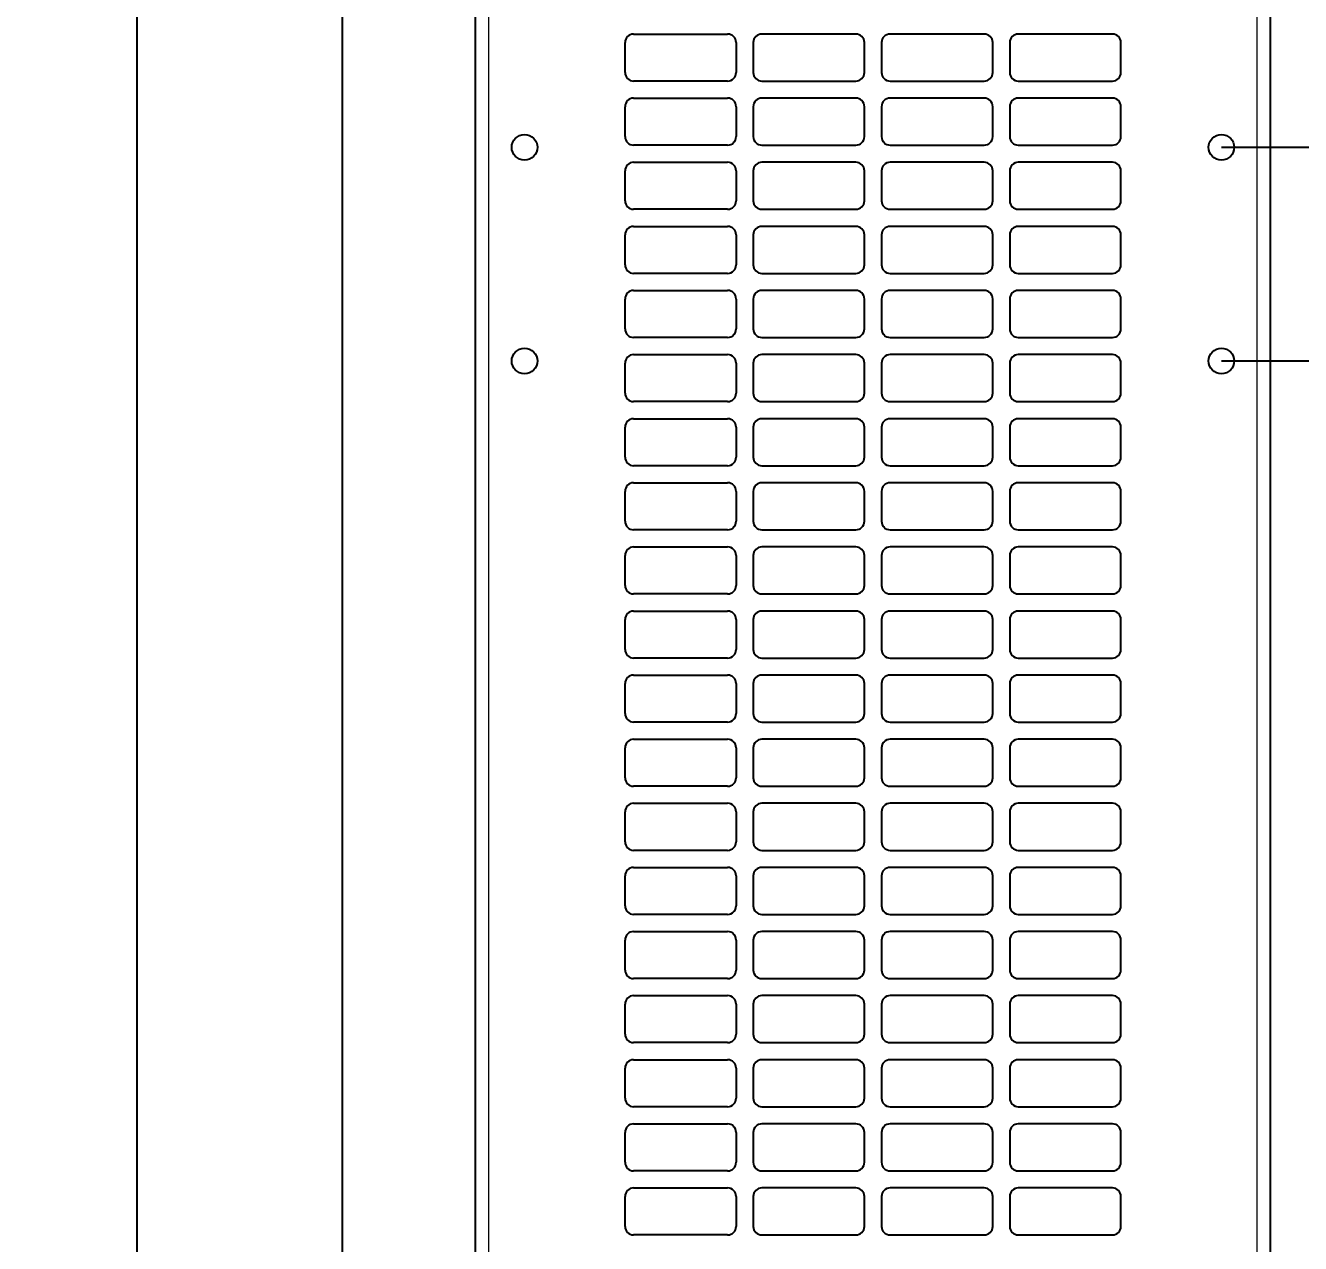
# Model space of a CAD drawing. Header units: millimetres. Extents: x -287 to 523, y -14 to 1990.
# Drawn here: x -287 to 11.2, y 1500.3 to 1785.3 of the extents above; entities that cross this region are included whole.
import ezdxf

# ---------------------------------------------------------------- set-up
doc = ezdxf.new("R2010")
doc.units = ezdxf.units.MM
doc.layers.add('FORMAT', color=7, linetype='Continuous')
doc.styles.add('SLDTEXTSTYLE0', font='TXT', dxfattribs={"width": 0.75})
doc.dimstyles.new('SLDDIMSTYLE0', dxfattribs={"dimtxt": 20, "dimasz": 10, "dimexe": 0, "dimexo": 0.0625, "dimgap": 5, "dimtad": 2, "dimdec": 1, "dimrnd": 1e-09, "dimzin": 12, "dimdsep": 46, "dimtxsty": 'SLDTEXTSTYLE0', "dimsah": 1, "dimcen": 0.09, "dimadec": 0, "dimazin": 3, "dimtfac": 1, "dimtofl": 0, "dimtmove": 0, "dimatfit": 3, "dimfxl": 0, "dimfrac": 2, "dimtolj": 1, "dimtzin": 12, "dimarcsym": 0})
doc.dimstyles.new('SLDDIMSTYLE1', dxfattribs={"dimtxt": 20, "dimasz": 10, "dimexe": 0, "dimexo": 0.0625, "dimgap": 5, "dimtad": 2, "dimdec": 1, "dimrnd": 1e-09, "dimzin": 12, "dimdsep": 46, "dimtxsty": 'SLDTEXTSTYLE0', "dimsah": 1, "dimcen": 0.09, "dimadec": 0, "dimazin": 3, "dimtfac": 1, "dimtmove": 0, "dimatfit": 0, "dimfxl": 0, "dimfrac": 2, "dimtolj": 1, "dimtzin": 12, "dimarcsym": 0})

# ---------------------------------------------------------------- blocks, each defined once
blk = doc.blocks.new('_D')
at = {"layer": 'FORMAT'}
for p, q in [((-153.32, 1848.27), (-261.96, 1848.27)), ((-260.96, 1848.27), (-260.96, 165.25)), ((-153.32, 165.25), (-261.96, 165.25))]:
    blk.add_line(p, q, dxfattribs=at)
for points in [[(-260.96, 1848.27), (-262.5, 1838.27), (-259.42, 1838.27)], [(-260.96, 165.25), (-259.42, 175.25), (-262.5, 175.25)]]:
    blk.add_solid(points, dxfattribs=at)
at = {"layer": 'FORMAT', "insert": (-286.74, 977.21), "char_height": 20, "attachment_point": 1, "rotation": 90, "style": 'SLDTEXTSTYLE0'}
blk.add_mtext('1683', dxfattribs=at)
blk = doc.blocks.new('_D_2')
at = {"layer": 'FORMAT'}
for p, q in [((-7.3, 1756.76), (76.34, 1756.76)), ((75.34, 1756.76), (75.34, 256.76)), ((-7.3, 256.76), (76.34, 256.76))]:
    blk.add_line(p, q, dxfattribs=at)
for points in [[(75.34, 1756.76), (73.8, 1746.76), (76.88, 1746.76)], [(75.34, 256.76), (76.88, 266.76), (73.8, 266.76)]]:
    blk.add_solid(points, dxfattribs=at)
at = {"layer": 'FORMAT', "insert": (49.56, 977.21), "char_height": 20, "attachment_point": 1, "rotation": 90, "style": 'SLDTEXTSTYLE0'}
blk.add_mtext('1500', dxfattribs=at)
blk = doc.blocks.new('_D_3')
at = {"layer": 'FORMAT'}
for p, q in [((43.34, 1756.76), (43.34, 1775.99)), ((-7.3, 1756.76), (44.34, 1756.76)), ((43.34, 1756.76), (43.34, 1706.76)), ((-7.3, 1706.76), (44.34, 1706.76)), ((43.34, 1706.76), (43.34, 1687.53))]:
    blk.add_line(p, q, dxfattribs=at)
for points in [[(43.34, 1756.76), (44.88, 1766.76), (41.8, 1766.76)], [(43.34, 1706.76), (41.8, 1696.76), (44.88, 1696.76)]]:
    blk.add_solid(points, dxfattribs=at)
at = {"layer": 'FORMAT', "insert": (17.56, 1716.98), "char_height": 20, "attachment_point": 1, "rotation": 90, "style": 'SLDTEXTSTYLE0'}
blk.add_mtext('50', dxfattribs=at)
blk = doc.blocks.new('_D_5')
at = {"layer": 'FORMAT'}
for p, q in [((-166.82, 1831.76), (-213.96, 1831.76)), ((-212.96, 1831.76), (-212.96, 181.76)), ((-166.82, 181.76), (-213.96, 181.76))]:
    blk.add_line(p, q, dxfattribs=at)
for points in [[(-212.96, 1831.76), (-214.5, 1821.76), (-211.42, 1821.76)], [(-212.96, 181.76), (-211.42, 191.76), (-214.5, 191.76)]]:
    blk.add_solid(points, dxfattribs=at)
at = {"layer": 'FORMAT', "insert": (-238.74, 977.21), "char_height": 20, "attachment_point": 1, "rotation": 90, "style": 'SLDTEXTSTYLE0'}
blk.add_mtext('1650', dxfattribs=at)

msp = doc.modelspace()

# ---------------------------------------------------------------- linework, layer by layer
at = {"color": 7, "linetype": 'Continuous', "lineweight": 25}
for p, q in [((-181.81, 165.26), (-181.81, 1848.26)), ((4.19, 165.26), (4.19, 1848.26)), ((-146.81, 1774.26), (-146.81, 1781.26)), ((-144.81, 1783.26), (-122.81, 1783.26)), ((-120.81, 1781.26), (-120.81, 1774.26)), ((-116.81, 1781.26), (-116.81, 1774.26)), ((-92.81, 1783.26), (-114.81, 1783.26)), ((-90.81, 1774.26), (-90.81, 1781.26)), ((-86.81, 1781.26), (-86.81, 1774.26)), ((-62.81, 1783.26), (-84.81, 1783.26)), ((-60.81, 1774.26), (-60.81, 1781.26)), ((-56.81, 1781.26), (-56.81, 1774.26)), ((-32.81, 1783.26), (-54.81, 1783.26)), ((-30.81, 1774.26), (-30.81, 1781.26)), ((-122.81, 1772.26), (-144.81, 1772.26)), ((-114.81, 1772.26), (-92.81, 1772.26)), ((-84.81, 1772.26), (-62.81, 1772.26)), ((-54.81, 1772.26), (-32.81, 1772.26)), ((-146.81, 1759.26), (-146.81, 1766.26)), ((-144.81, 1768.26), (-122.81, 1768.26)), ((-120.81, 1766.26), (-120.81, 1759.26)), ((-116.81, 1766.26), (-116.81, 1759.26)), ((-92.81, 1768.26), (-114.81, 1768.26)), ((-90.81, 1759.26), (-90.81, 1766.26)), ((-86.81, 1766.26), (-86.81, 1759.26)), ((-62.81, 1768.26), (-84.81, 1768.26)), ((-60.81, 1759.26), (-60.81, 1766.26)), ((-56.81, 1766.26), (-56.81, 1759.26)), ((-32.81, 1768.26), (-54.81, 1768.26)), ((-30.81, 1759.26), (-30.81, 1766.26)), ((-122.81, 1757.26), (-144.81, 1757.26)), ((-114.81, 1757.26), (-92.81, 1757.26)), ((-84.81, 1757.26), (-62.81, 1757.26)), ((-54.81, 1757.26), (-32.81, 1757.26)), ((-146.81, 1744.26), (-146.81, 1751.26)), ((-144.81, 1753.26), (-122.81, 1753.26)), ((-120.81, 1751.26), (-120.81, 1744.26)), ((-116.81, 1751.26), (-116.81, 1744.26)), ((-92.81, 1753.26), (-114.81, 1753.26)), ((-90.81, 1744.26), (-90.81, 1751.26)), ((-86.81, 1751.26), (-86.81, 1744.26)), ((-62.81, 1753.26), (-84.81, 1753.26)), ((-60.81, 1744.26), (-60.81, 1751.26)), ((-56.81, 1751.26), (-56.81, 1744.26)), ((-32.81, 1753.26), (-54.81, 1753.26)), ((-30.81, 1744.26), (-30.81, 1751.26)), ((-122.81, 1742.26), (-144.81, 1742.26)), ((-114.81, 1742.26), (-92.81, 1742.26)), ((-84.81, 1742.26), (-62.81, 1742.26)), ((-54.81, 1742.26), (-32.81, 1742.26)), ((-146.81, 1729.26), (-146.81, 1736.26)), ((-144.81, 1738.26), (-122.81, 1738.26)), ((-120.81, 1736.26), (-120.81, 1729.26)), ((-116.81, 1736.26), (-116.81, 1729.26)), ((-92.81, 1738.26), (-114.81, 1738.26)), ((-90.81, 1729.26), (-90.81, 1736.26)), ((-86.81, 1736.26), (-86.81, 1729.26)), ((-62.81, 1738.26), (-84.81, 1738.26)), ((-60.81, 1729.26), (-60.81, 1736.26)), ((-56.81, 1736.26), (-56.81, 1729.26)), ((-32.81, 1738.26), (-54.81, 1738.26)), ((-30.81, 1729.26), (-30.81, 1736.26)), ((-122.81, 1727.26), (-144.81, 1727.26)), ((-114.81, 1727.26), (-92.81, 1727.26)), ((-84.81, 1727.26), (-62.81, 1727.26)), ((-54.81, 1727.26), (-32.81, 1727.26)), ((-146.81, 1714.26), (-146.81, 1721.26)), ((-144.81, 1723.26), (-122.81, 1723.26)), ((-120.81, 1721.26), (-120.81, 1714.26)), ((-116.81, 1721.26), (-116.81, 1714.26)), ((-92.81, 1723.26), (-114.81, 1723.26)), ((-90.81, 1714.26), (-90.81, 1721.26)), ((-86.81, 1721.26), (-86.81, 1714.26)), ((-62.81, 1723.26), (-84.81, 1723.26)), ((-60.81, 1714.26), (-60.81, 1721.26)), ((-56.81, 1721.26), (-56.81, 1714.26)), ((-32.81, 1723.26), (-54.81, 1723.26)), ((-30.81, 1714.26), (-30.81, 1721.26)), ((-122.81, 1712.26), (-144.81, 1712.26)), ((-114.81, 1712.26), (-92.81, 1712.26)), ((-84.81, 1712.26), (-62.81, 1712.26)), ((-54.81, 1712.26), (-32.81, 1712.26)), ((-146.81, 1699.26), (-146.81, 1706.26)), ((-144.81, 1708.26), (-122.81, 1708.26)), ((-120.81, 1706.26), (-120.81, 1699.26)), ((-116.81, 1706.26), (-116.81, 1699.26)), ((-92.81, 1708.26), (-114.81, 1708.26)), ((-90.81, 1699.26), (-90.81, 1706.26)), ((-86.81, 1706.26), (-86.81, 1699.26)), ((-62.81, 1708.26), (-84.81, 1708.26)), ((-60.81, 1699.26), (-60.81, 1706.26)), ((-56.81, 1706.26), (-56.81, 1699.26)), ((-32.81, 1708.26), (-54.81, 1708.26)), ((-30.81, 1699.26), (-30.81, 1706.26)), ((-122.81, 1697.26), (-144.81, 1697.26)), ((-114.81, 1697.26), (-92.81, 1697.26)), ((-84.81, 1697.26), (-62.81, 1697.26)), ((-54.81, 1697.26), (-32.81, 1697.26)), ((-146.81, 1684.26), (-146.81, 1691.26)), ((-144.81, 1693.26), (-122.81, 1693.26)), ((-120.81, 1691.26), (-120.81, 1684.26)), ((-116.81, 1691.26), (-116.81, 1684.26)), ((-92.81, 1693.26), (-114.81, 1693.26)), ((-90.81, 1684.26), (-90.81, 1691.26)), ((-86.81, 1691.26), (-86.81, 1684.26)), ((-62.81, 1693.26), (-84.81, 1693.26)), ((-60.81, 1684.26), (-60.81, 1691.26)), ((-56.81, 1691.26), (-56.81, 1684.26)), ((-32.81, 1693.26), (-54.81, 1693.26)), ((-30.81, 1684.26), (-30.81, 1691.26)), ((-122.81, 1682.26), (-144.81, 1682.26)), ((-114.81, 1682.26), (-92.81, 1682.26)), ((-84.81, 1682.26), (-62.81, 1682.26)), ((-54.81, 1682.26), (-32.81, 1682.26)), ((-146.81, 1669.26), (-146.81, 1676.26)), ((-144.81, 1678.26), (-122.81, 1678.26)), ((-120.81, 1676.26), (-120.81, 1669.26)), ((-116.81, 1676.26), (-116.81, 1669.26)), ((-92.81, 1678.26), (-114.81, 1678.26)), ((-90.81, 1669.26), (-90.81, 1676.26)), ((-86.81, 1676.26), (-86.81, 1669.26)), ((-62.81, 1678.26), (-84.81, 1678.26)), ((-60.81, 1669.26), (-60.81, 1676.26)), ((-56.81, 1676.26), (-56.81, 1669.26)), ((-32.81, 1678.26), (-54.81, 1678.26)), ((-30.81, 1669.26), (-30.81, 1676.26)), ((-122.81, 1667.26), (-144.81, 1667.26)), ((-114.81, 1667.26), (-92.81, 1667.26)), ((-84.81, 1667.26), (-62.81, 1667.26)), ((-54.81, 1667.26), (-32.81, 1667.26)), ((-146.81, 1654.26), (-146.81, 1661.26)), ((-144.81, 1663.26), (-122.81, 1663.26)), ((-120.81, 1661.26), (-120.81, 1654.26)), ((-116.81, 1661.26), (-116.81, 1654.26)), ((-92.81, 1663.26), (-114.81, 1663.26)), ((-90.81, 1654.26), (-90.81, 1661.26)), ((-86.81, 1661.26), (-86.81, 1654.26)), ((-62.81, 1663.26), (-84.81, 1663.26)), ((-60.81, 1654.26), (-60.81, 1661.26)), ((-56.81, 1661.26), (-56.81, 1654.26)), ((-32.81, 1663.26), (-54.81, 1663.26)), ((-30.81, 1654.26), (-30.81, 1661.26)), ((-122.81, 1652.26), (-144.81, 1652.26)), ((-114.81, 1652.26), (-92.81, 1652.26)), ((-84.81, 1652.26), (-62.81, 1652.26)), ((-54.81, 1652.26), (-32.81, 1652.26)), ((-146.81, 1639.26), (-146.81, 1646.26)), ((-144.81, 1648.26), (-122.81, 1648.26)), ((-120.81, 1646.26), (-120.81, 1639.26)), ((-116.81, 1646.26), (-116.81, 1639.26)), ((-92.81, 1648.26), (-114.81, 1648.26)), ((-90.81, 1639.26), (-90.81, 1646.26)), ((-86.81, 1646.26), (-86.81, 1639.26)), ((-62.81, 1648.26), (-84.81, 1648.26)), ((-60.81, 1639.26), (-60.81, 1646.26)), ((-56.81, 1646.26), (-56.81, 1639.26)), ((-32.81, 1648.26), (-54.81, 1648.26)), ((-30.81, 1639.26), (-30.81, 1646.26)), ((-122.81, 1637.26), (-144.81, 1637.26)), ((-114.81, 1637.26), (-92.81, 1637.26)), ((-84.81, 1637.26), (-62.81, 1637.26)), ((-54.81, 1637.26), (-32.81, 1637.26)), ((-144.81, 1633.26), (-122.81, 1633.26)), ((-92.81, 1633.26), (-114.81, 1633.26)), ((-62.81, 1633.26), (-84.81, 1633.26)), ((-32.81, 1633.26), (-54.81, 1633.26)), ((-146.81, 1624.26), (-146.81, 1631.26)), ((-120.81, 1631.26), (-120.81, 1624.26)), ((-116.81, 1631.26), (-116.81, 1624.26)), ((-90.81, 1624.26), (-90.81, 1631.26)), ((-86.81, 1631.26), (-86.81, 1624.26)), ((-60.81, 1624.26), (-60.81, 1631.26)), ((-56.81, 1631.26), (-56.81, 1624.26)), ((-30.81, 1624.26), (-30.81, 1631.26)), ((-122.81, 1622.26), (-144.81, 1622.26)), ((-114.81, 1622.26), (-92.81, 1622.26)), ((-84.81, 1622.26), (-62.81, 1622.26)), ((-54.81, 1622.26), (-32.81, 1622.26)), ((-144.81, 1618.26), (-122.81, 1618.26)), ((-92.81, 1618.26), (-114.81, 1618.26)), ((-62.81, 1618.26), (-84.81, 1618.26)), ((-32.81, 1618.26), (-54.81, 1618.26)), ((-146.81, 1609.26), (-146.81, 1616.26)), ((-120.81, 1616.26), (-120.81, 1609.26)), ((-116.81, 1616.26), (-116.81, 1609.26)), ((-90.81, 1609.26), (-90.81, 1616.26)), ((-86.81, 1616.26), (-86.81, 1609.26)), ((-60.81, 1609.26), (-60.81, 1616.26)), ((-56.81, 1616.26), (-56.81, 1609.26)), ((-30.81, 1609.26), (-30.81, 1616.26)), ((-122.81, 1607.26), (-144.81, 1607.26)), ((-114.81, 1607.26), (-92.81, 1607.26)), ((-84.81, 1607.26), (-62.81, 1607.26)), ((-54.81, 1607.26), (-32.81, 1607.26)), ((-144.81, 1603.26), (-122.81, 1603.26)), ((-92.81, 1603.26), (-114.81, 1603.26)), ((-62.81, 1603.26), (-84.81, 1603.26)), ((-32.81, 1603.26), (-54.81, 1603.26)), ((-146.81, 1594.26), (-146.81, 1601.26)), ((-120.81, 1601.26), (-120.81, 1594.26)), ((-116.81, 1601.26), (-116.81, 1594.26)), ((-90.81, 1594.26), (-90.81, 1601.26)), ((-86.81, 1601.26), (-86.81, 1594.26)), ((-60.81, 1594.26), (-60.81, 1601.26)), ((-56.81, 1601.26), (-56.81, 1594.26)), ((-30.81, 1594.26), (-30.81, 1601.26)), ((-122.81, 1592.26), (-144.81, 1592.26)), ((-114.81, 1592.26), (-92.81, 1592.26)), ((-84.81, 1592.26), (-62.81, 1592.26)), ((-54.81, 1592.26), (-32.81, 1592.26)), ((-144.81, 1588.26), (-122.81, 1588.26)), ((-92.81, 1588.26), (-114.81, 1588.26)), ((-62.81, 1588.26), (-84.81, 1588.26)), ((-32.81, 1588.26), (-54.81, 1588.26)), ((-146.81, 1579.26), (-146.81, 1586.26)), ((-120.81, 1586.26), (-120.81, 1579.26)), ((-116.81, 1586.26), (-116.81, 1579.26)), ((-90.81, 1579.26), (-90.81, 1586.26)), ((-86.81, 1586.26), (-86.81, 1579.26)), ((-60.81, 1579.26), (-60.81, 1586.26)), ((-56.81, 1586.26), (-56.81, 1579.26)), ((-30.81, 1579.26), (-30.81, 1586.26)), ((-122.81, 1577.26), (-144.81, 1577.26)), ((-114.81, 1577.26), (-92.81, 1577.26)), ((-84.81, 1577.26), (-62.81, 1577.26)), ((-54.81, 1577.26), (-32.81, 1577.26)), ((-144.81, 1573.26), (-122.81, 1573.26)), ((-92.81, 1573.26), (-114.81, 1573.26)), ((-62.81, 1573.26), (-84.81, 1573.26)), ((-32.81, 1573.26), (-54.81, 1573.26)), ((-146.81, 1564.26), (-146.81, 1571.26)), ((-120.81, 1571.26), (-120.81, 1564.26)), ((-116.81, 1571.26), (-116.81, 1564.26)), ((-90.81, 1564.26), (-90.81, 1571.26)), ((-86.81, 1571.26), (-86.81, 1564.26)), ((-60.81, 1564.26), (-60.81, 1571.26)), ((-56.81, 1571.26), (-56.81, 1564.26)), ((-30.81, 1564.26), (-30.81, 1571.26)), ((-122.81, 1562.26), (-144.81, 1562.26)), ((-114.81, 1562.26), (-92.81, 1562.26)), ((-84.81, 1562.26), (-62.81, 1562.26)), ((-54.81, 1562.26), (-32.81, 1562.26)), ((-144.81, 1558.26), (-122.81, 1558.26)), ((-92.81, 1558.26), (-114.81, 1558.26)), ((-62.81, 1558.26), (-84.81, 1558.26)), ((-32.81, 1558.26), (-54.81, 1558.26)), ((-146.81, 1549.26), (-146.81, 1556.26)), ((-120.81, 1556.26), (-120.81, 1549.26)), ((-116.81, 1556.26), (-116.81, 1549.26)), ((-90.81, 1549.26), (-90.81, 1556.26)), ((-86.81, 1556.26), (-86.81, 1549.26)), ((-60.81, 1549.26), (-60.81, 1556.26)), ((-56.81, 1556.26), (-56.81, 1549.26)), ((-30.81, 1549.26), (-30.81, 1556.26)), ((-122.81, 1547.26), (-144.81, 1547.26)), ((-114.81, 1547.26), (-92.81, 1547.26)), ((-84.81, 1547.26), (-62.81, 1547.26)), ((-54.81, 1547.26), (-32.81, 1547.26)), ((-144.81, 1543.26), (-122.81, 1543.26)), ((-92.81, 1543.26), (-114.81, 1543.26)), ((-62.81, 1543.26), (-84.81, 1543.26)), ((-32.81, 1543.26), (-54.81, 1543.26)), ((-146.81, 1534.26), (-146.81, 1541.26)), ((-120.81, 1541.26), (-120.81, 1534.26)), ((-116.81, 1541.26), (-116.81, 1534.26)), ((-90.81, 1534.26), (-90.81, 1541.26)), ((-86.81, 1541.26), (-86.81, 1534.26)), ((-60.81, 1534.26), (-60.81, 1541.26)), ((-56.81, 1541.26), (-56.81, 1534.26)), ((-30.81, 1534.26), (-30.81, 1541.26)), ((-122.81, 1532.26), (-144.81, 1532.26)), ((-114.81, 1532.26), (-92.81, 1532.26)), ((-84.81, 1532.26), (-62.81, 1532.26)), ((-54.81, 1532.26), (-32.81, 1532.26)), ((-144.81, 1528.26), (-122.81, 1528.26)), ((-92.81, 1528.26), (-114.81, 1528.26)), ((-62.81, 1528.26), (-84.81, 1528.26)), ((-32.81, 1528.26), (-54.81, 1528.26)), ((-146.81, 1519.26), (-146.81, 1526.26)), ((-120.81, 1526.26), (-120.81, 1519.26)), ((-116.81, 1526.26), (-116.81, 1519.26)), ((-90.81, 1519.26), (-90.81, 1526.26)), ((-86.81, 1526.26), (-86.81, 1519.26)), ((-60.81, 1519.26), (-60.81, 1526.26)), ((-56.81, 1526.26), (-56.81, 1519.26)), ((-30.81, 1519.26), (-30.81, 1526.26)), ((-122.81, 1517.26), (-144.81, 1517.26)), ((-114.81, 1517.26), (-92.81, 1517.26)), ((-84.81, 1517.26), (-62.81, 1517.26)), ((-54.81, 1517.26), (-32.81, 1517.26)), ((-144.81, 1513.26), (-122.81, 1513.26)), ((-92.81, 1513.26), (-114.81, 1513.26)), ((-62.81, 1513.26), (-84.81, 1513.26)), ((-32.81, 1513.26), (-54.81, 1513.26)), ((-146.81, 1504.26), (-146.81, 1511.26)), ((-120.81, 1511.26), (-120.81, 1504.26)), ((-116.81, 1511.26), (-116.81, 1504.26)), ((-90.81, 1504.26), (-90.81, 1511.26)), ((-86.81, 1511.26), (-86.81, 1504.26)), ((-60.81, 1504.26), (-60.81, 1511.26)), ((-56.81, 1511.26), (-56.81, 1504.26)), ((-30.81, 1504.26), (-30.81, 1511.26)), ((-122.81, 1502.26), (-144.81, 1502.26)), ((-114.81, 1502.26), (-92.81, 1502.26)), ((-84.81, 1502.26), (-62.81, 1502.26)), ((-54.81, 1502.26), (-32.81, 1502.26))]:
    msp.add_line(p, q, dxfattribs=at)
at = {"color": 8, "linetype": 'Continuous', "lineweight": 18}
for p, q in [((-178.71, 1848.26), (-178.71, 165.26)), ((1.09, 165.26), (1.09, 1848.26))]:
    msp.add_line(p, q, dxfattribs=at)
at = {"color": 7, "linetype": 'Continuous', "lineweight": 25}
for centre in [(-170.31, 1756.76), (-7.31, 1756.76), (-170.31, 1706.76), (-7.31, 1706.76)]:
    msp.add_circle(centre, 3, dxfattribs=at)
for centre, start, end in [((-144.81, 1781.26), 90, 180), ((-122.81, 1781.26), 0, 90), ((-114.81, 1781.26), 90, 180), ((-92.81, 1781.26), 0, 90), ((-84.81, 1781.26), 90, 180), ((-62.81, 1781.26), 0, 90), ((-54.81, 1781.26), 90, 180), ((-32.81, 1781.26), 0, 90), ((-144.81, 1774.26), 180, 270), ((-122.81, 1774.26), 270, 0), ((-114.81, 1774.26), 180, 270), ((-92.81, 1774.26), 270, 0), ((-84.81, 1774.26), 180, 270), ((-62.81, 1774.26), 270, 0), ((-54.81, 1774.26), 180, 270), ((-32.81, 1774.26), 270, 0), ((-144.81, 1766.26), 90, 180), ((-122.81, 1766.26), 0, 90), ((-114.81, 1766.26), 90, 180), ((-92.81, 1766.26), 0, 90), ((-84.81, 1766.26), 90, 180), ((-62.81, 1766.26), 0, 90), ((-54.81, 1766.26), 90, 180), ((-32.81, 1766.26), 0, 90), ((-144.81, 1759.26), 180, 270), ((-122.81, 1759.26), 270, 0), ((-114.81, 1759.26), 180, 270), ((-92.81, 1759.26), 270, 0), ((-84.81, 1759.26), 180, 270), ((-62.81, 1759.26), 270, 0), ((-54.81, 1759.26), 180, 270), ((-32.81, 1759.26), 270, 0), ((-144.81, 1751.26), 90, 180), ((-122.81, 1751.26), 0, 90), ((-114.81, 1751.26), 90, 180), ((-92.81, 1751.26), 0, 90), ((-84.81, 1751.26), 90, 180), ((-62.81, 1751.26), 0, 90), ((-54.81, 1751.26), 90, 180), ((-32.81, 1751.26), 0, 90), ((-144.81, 1744.26), 180, 270), ((-122.81, 1744.26), 270, 360), ((-114.81, 1744.26), 180, 270), ((-92.81, 1744.26), 270, 0), ((-84.81, 1744.26), 180, 270), ((-62.81, 1744.26), 270, 0), ((-54.81, 1744.26), 180, 270), ((-32.81, 1744.26), 270, 0), ((-144.81, 1736.26), 90, 180), ((-122.81, 1736.26), 0, 90), ((-114.81, 1736.26), 90, 180), ((-92.81, 1736.26), 0, 90), ((-84.81, 1736.26), 90, 180), ((-62.81, 1736.26), 0, 90), ((-54.81, 1736.26), 90, 180), ((-32.81, 1736.26), 0, 90), ((-144.81, 1729.26), 180, 270), ((-122.81, 1729.26), 270, 360), ((-114.81, 1729.26), 180, 270), ((-92.81, 1729.26), 270, 0), ((-84.81, 1729.26), 180, 270), ((-62.81, 1729.26), 270, 0), ((-54.81, 1729.26), 180, 270), ((-32.81, 1729.26), 270, 0), ((-144.81, 1721.26), 90, 180), ((-122.81, 1721.26), 0, 90), ((-114.81, 1721.26), 90, 180), ((-92.81, 1721.26), 0, 90), ((-84.81, 1721.26), 90, 180), ((-62.81, 1721.26), 0, 90), ((-54.81, 1721.26), 90, 180), ((-32.81, 1721.26), 0, 90), ((-144.81, 1714.26), 180, 270), ((-122.81, 1714.26), 270, 0), ((-114.81, 1714.26), 180, 270), ((-92.81, 1714.26), 270, 0), ((-84.81, 1714.26), 180, 270), ((-62.81, 1714.26), 270, 0), ((-54.81, 1714.26), 180, 270), ((-32.81, 1714.26), 270, 0), ((-144.81, 1706.26), 90, 180), ((-122.81, 1706.26), 0, 90), ((-114.81, 1706.26), 90, 180), ((-92.81, 1706.26), 0, 90), ((-84.81, 1706.26), 90, 180), ((-62.81, 1706.26), 0, 90), ((-54.81, 1706.26), 90, 180), ((-32.81, 1706.26), 0, 90), ((-144.81, 1699.26), 180, 270), ((-122.81, 1699.26), 270, 0), ((-114.81, 1699.26), 180, 270), ((-92.81, 1699.26), 270, 0), ((-84.81, 1699.26), 180, 270), ((-62.81, 1699.26), 270, 0), ((-54.81, 1699.26), 180, 270), ((-32.81, 1699.26), 270, 0), ((-144.81, 1691.26), 90, 180), ((-122.81, 1691.26), 0, 90), ((-114.81, 1691.26), 90, 180), ((-92.81, 1691.26), 0, 90), ((-84.81, 1691.26), 90, 180), ((-62.81, 1691.26), 0, 90), ((-54.81, 1691.26), 90, 180), ((-32.81, 1691.26), 0, 90), ((-144.81, 1684.26), 180, 270), ((-122.81, 1684.26), 270, 360), ((-114.81, 1684.26), 180, 270), ((-92.81, 1684.26), 270, 0), ((-84.81, 1684.26), 180, 270), ((-62.81, 1684.26), 270, 0), ((-54.81, 1684.26), 180, 270), ((-32.81, 1684.26), 270, 0), ((-144.81, 1676.26), 90, 180), ((-122.81, 1676.26), 0, 90), ((-114.81, 1676.26), 90, 180), ((-92.81, 1676.26), 0, 90), ((-84.81, 1676.26), 90, 180), ((-62.81, 1676.26), 0, 90), ((-54.81, 1676.26), 90, 180), ((-32.81, 1676.26), 0, 90), ((-144.81, 1669.26), 180, 270), ((-122.81, 1669.26), 270, 360), ((-114.81, 1669.26), 180, 270), ((-92.81, 1669.26), 270, 0), ((-84.81, 1669.26), 180, 270), ((-62.81, 1669.26), 270, 0), ((-54.81, 1669.26), 180, 270), ((-32.81, 1669.26), 270, 0), ((-144.81, 1661.26), 90, 180), ((-122.81, 1661.26), 0, 90), ((-114.81, 1661.26), 90, 180), ((-92.81, 1661.26), 0, 90), ((-84.81, 1661.26), 90, 180), ((-62.81, 1661.26), 0, 90), ((-54.81, 1661.26), 90, 180), ((-32.81, 1661.26), 0, 90), ((-144.81, 1654.26), 180, 270), ((-122.81, 1654.26), 270, 0), ((-114.81, 1654.26), 180, 270), ((-92.81, 1654.26), 270, 0), ((-84.81, 1654.26), 180, 270), ((-62.81, 1654.26), 270, 0), ((-54.81, 1654.26), 180, 270), ((-32.81, 1654.26), 270, 0), ((-144.81, 1646.26), 90, 180), ((-122.81, 1646.26), 0, 90), ((-114.81, 1646.26), 90, 180), ((-92.81, 1646.26), 0, 90), ((-84.81, 1646.26), 90, 180), ((-62.81, 1646.26), 0, 90), ((-54.81, 1646.26), 90, 180), ((-32.81, 1646.26), 0, 90), ((-144.81, 1639.26), 180, 270), ((-122.81, 1639.26), 270, 360), ((-114.81, 1639.26), 180, 270), ((-92.81, 1639.26), 270, 0), ((-84.81, 1639.26), 180, 270), ((-62.81, 1639.26), 270, 0), ((-54.81, 1639.26), 180, 270), ((-32.81, 1639.26), 270, 0), ((-144.81, 1631.26), 90, 180), ((-122.81, 1631.26), 0, 90), ((-114.81, 1631.26), 90, 180), ((-92.81, 1631.26), 0, 90), ((-84.81, 1631.26), 90, 180), ((-62.81, 1631.26), 0, 90), ((-54.81, 1631.26), 90, 180), ((-32.81, 1631.26), 0, 90), ((-144.81, 1624.26), 180, 270), ((-122.81, 1624.26), 270, 360), ((-114.81, 1624.26), 180, 270), ((-92.81, 1624.26), 270, 0), ((-84.81, 1624.26), 180, 270), ((-62.81, 1624.26), 270, 0), ((-54.81, 1624.26), 180, 270), ((-32.81, 1624.26), 270, 0), ((-144.81, 1616.26), 90, 180), ((-122.81, 1616.26), 0, 90), ((-114.81, 1616.26), 90, 180), ((-92.81, 1616.26), 0, 90), ((-84.81, 1616.26), 90, 180), ((-62.81, 1616.26), 0, 90), ((-54.81, 1616.26), 90, 180), ((-32.81, 1616.26), 0, 90), ((-144.81, 1609.26), 180, 270), ((-122.81, 1609.26), 270, 0), ((-114.81, 1609.26), 180, 270), ((-92.81, 1609.26), 270, 0), ((-84.81, 1609.26), 180, 270), ((-62.81, 1609.26), 270, 0), ((-54.81, 1609.26), 180, 270), ((-32.81, 1609.26), 270, 0), ((-144.81, 1601.26), 90, 180), ((-122.81, 1601.26), 0, 90), ((-114.81, 1601.26), 90, 180), ((-92.81, 1601.26), 0, 90), ((-84.81, 1601.26), 90, 180), ((-62.81, 1601.26), 0, 90), ((-54.81, 1601.26), 90, 180), ((-32.81, 1601.26), 0, 90), ((-144.81, 1594.26), 180, 270), ((-122.81, 1594.26), 270, 0), ((-114.81, 1594.26), 180, 270), ((-92.81, 1594.26), 270, 0), ((-84.81, 1594.26), 180, 270), ((-62.81, 1594.26), 270, 0), ((-54.81, 1594.26), 180, 270), ((-32.81, 1594.26), 270, 0), ((-144.81, 1586.26), 90, 180), ((-122.81, 1586.26), 0, 90), ((-114.81, 1586.26), 90, 180), ((-92.81, 1586.26), 0, 90), ((-84.81, 1586.26), 90, 180), ((-62.81, 1586.26), 0, 90), ((-54.81, 1586.26), 90, 180), ((-32.81, 1586.26), 0, 90), ((-144.81, 1579.26), 180, 270), ((-122.81, 1579.26), 270, 360), ((-114.81, 1579.26), 180, 270), ((-92.81, 1579.26), 270, 0), ((-84.81, 1579.26), 180, 270), ((-62.81, 1579.26), 270, 0), ((-54.81, 1579.26), 180, 270), ((-32.81, 1579.26), 270, 0), ((-144.81, 1571.26), 90, 180), ((-122.81, 1571.26), 0, 90), ((-114.81, 1571.26), 90, 180), ((-92.81, 1571.26), 0, 90), ((-84.81, 1571.26), 90, 180), ((-62.81, 1571.26), 0, 90), ((-54.81, 1571.26), 90, 180), ((-32.81, 1571.26), 0, 90), ((-144.81, 1564.26), 180, 270), ((-122.81, 1564.26), 270, 360), ((-114.81, 1564.26), 180, 270), ((-92.81, 1564.26), 270, 0), ((-84.81, 1564.26), 180, 270), ((-62.81, 1564.26), 270, 0), ((-54.81, 1564.26), 180, 270), ((-32.81, 1564.26), 270, 0), ((-144.81, 1556.26), 90, 180), ((-122.81, 1556.26), 0, 90), ((-114.81, 1556.26), 90, 180), ((-92.81, 1556.26), 0, 90), ((-84.81, 1556.26), 90, 180), ((-62.81, 1556.26), 0, 90), ((-54.81, 1556.26), 90, 180), ((-32.81, 1556.26), 0, 90), ((-144.81, 1549.26), 180, 270), ((-122.81, 1549.26), 270, 0), ((-114.81, 1549.26), 180, 270), ((-92.81, 1549.26), 270, 0), ((-84.81, 1549.26), 180, 270), ((-62.81, 1549.26), 270, 0), ((-54.81, 1549.26), 180, 270), ((-32.81, 1549.26), 270, 0), ((-144.81, 1541.26), 90, 180), ((-122.81, 1541.26), 0, 90), ((-114.81, 1541.26), 90, 180), ((-92.81, 1541.26), 0, 90), ((-84.81, 1541.26), 90, 180), ((-62.81, 1541.26), 0, 90), ((-54.81, 1541.26), 90, 180), ((-32.81, 1541.26), 0, 90), ((-144.81, 1534.26), 180, 270), ((-122.81, 1534.26), 270, 0), ((-114.81, 1534.26), 180, 270), ((-92.81, 1534.26), 270, 0), ((-84.81, 1534.26), 180, 270), ((-62.81, 1534.26), 270, 0), ((-54.81, 1534.26), 180, 270), ((-32.81, 1534.26), 270, 0), ((-144.81, 1526.26), 90, 180), ((-122.81, 1526.26), 0, 90), ((-114.81, 1526.26), 90, 180), ((-92.81, 1526.26), 0, 90), ((-84.81, 1526.26), 90, 180), ((-62.81, 1526.26), 0, 90), ((-54.81, 1526.26), 90, 180), ((-32.81, 1526.26), 0, 90), ((-144.81, 1519.26), 180, 270), ((-122.81, 1519.26), 270, 360), ((-114.81, 1519.26), 180, 270), ((-92.81, 1519.26), 270, 0), ((-84.81, 1519.26), 180, 270), ((-62.81, 1519.26), 270, 0), ((-54.81, 1519.26), 180, 270), ((-32.81, 1519.26), 270, 0), ((-144.81, 1511.26), 90, 180), ((-122.81, 1511.26), 0, 90), ((-114.81, 1511.26), 90, 180), ((-92.81, 1511.26), 0, 90), ((-84.81, 1511.26), 90, 180), ((-62.81, 1511.26), 0, 90), ((-54.81, 1511.26), 90, 180), ((-32.81, 1511.26), 0, 90), ((-144.81, 1504.26), 180, 270), ((-122.81, 1504.26), 270, 0), ((-114.81, 1504.26), 180, 270), ((-92.81, 1504.26), 270, 0), ((-84.81, 1504.26), 180, 270), ((-62.81, 1504.26), 270, 0), ((-54.81, 1504.26), 180, 270), ((-32.81, 1504.26), 270, 0)]:
    msp.add_arc(centre, 2, start, end, dxfattribs=at)

# ---------------------------------------------------------------- dimensions: what is measured, and where the dimension line sits
at = {"layer": 'FORMAT'}
for base, p1, p2, dimstyle, picture, middle in [((-260.96, 165.25), (-153.31, 1848.27), (-153.31, 165.25), 'SLDDIMSTYLE0', '_D', (-260.96, 1006.76)), ((-212.96, 181.76), (-166.81, 1831.76), (-166.81, 181.76), 'SLDDIMSTYLE0', '_D_5', (-212.96, 1006.76)), ((43.34, 1706.76), (-7.31, 1756.76), (-7.31, 1706.76), 'SLDDIMSTYLE1', '_D_3', (43.34, 1731.76)), ((75.34, 256.76), (-7.31, 1756.76), (-7.31, 256.76), 'SLDDIMSTYLE0', '_D_2', (75.34, 1006.76))]:
    dim = msp.add_linear_dim(base=base, p1=p1, p2=p2, angle=90, dimstyle=dimstyle, dxfattribs=at)
    dim.commit()
    dim.dimension.update_dxf_attribs({"geometry": picture, "text_midpoint": middle, "dimtype": 160})

doc.saveas('drawing.dxf')
